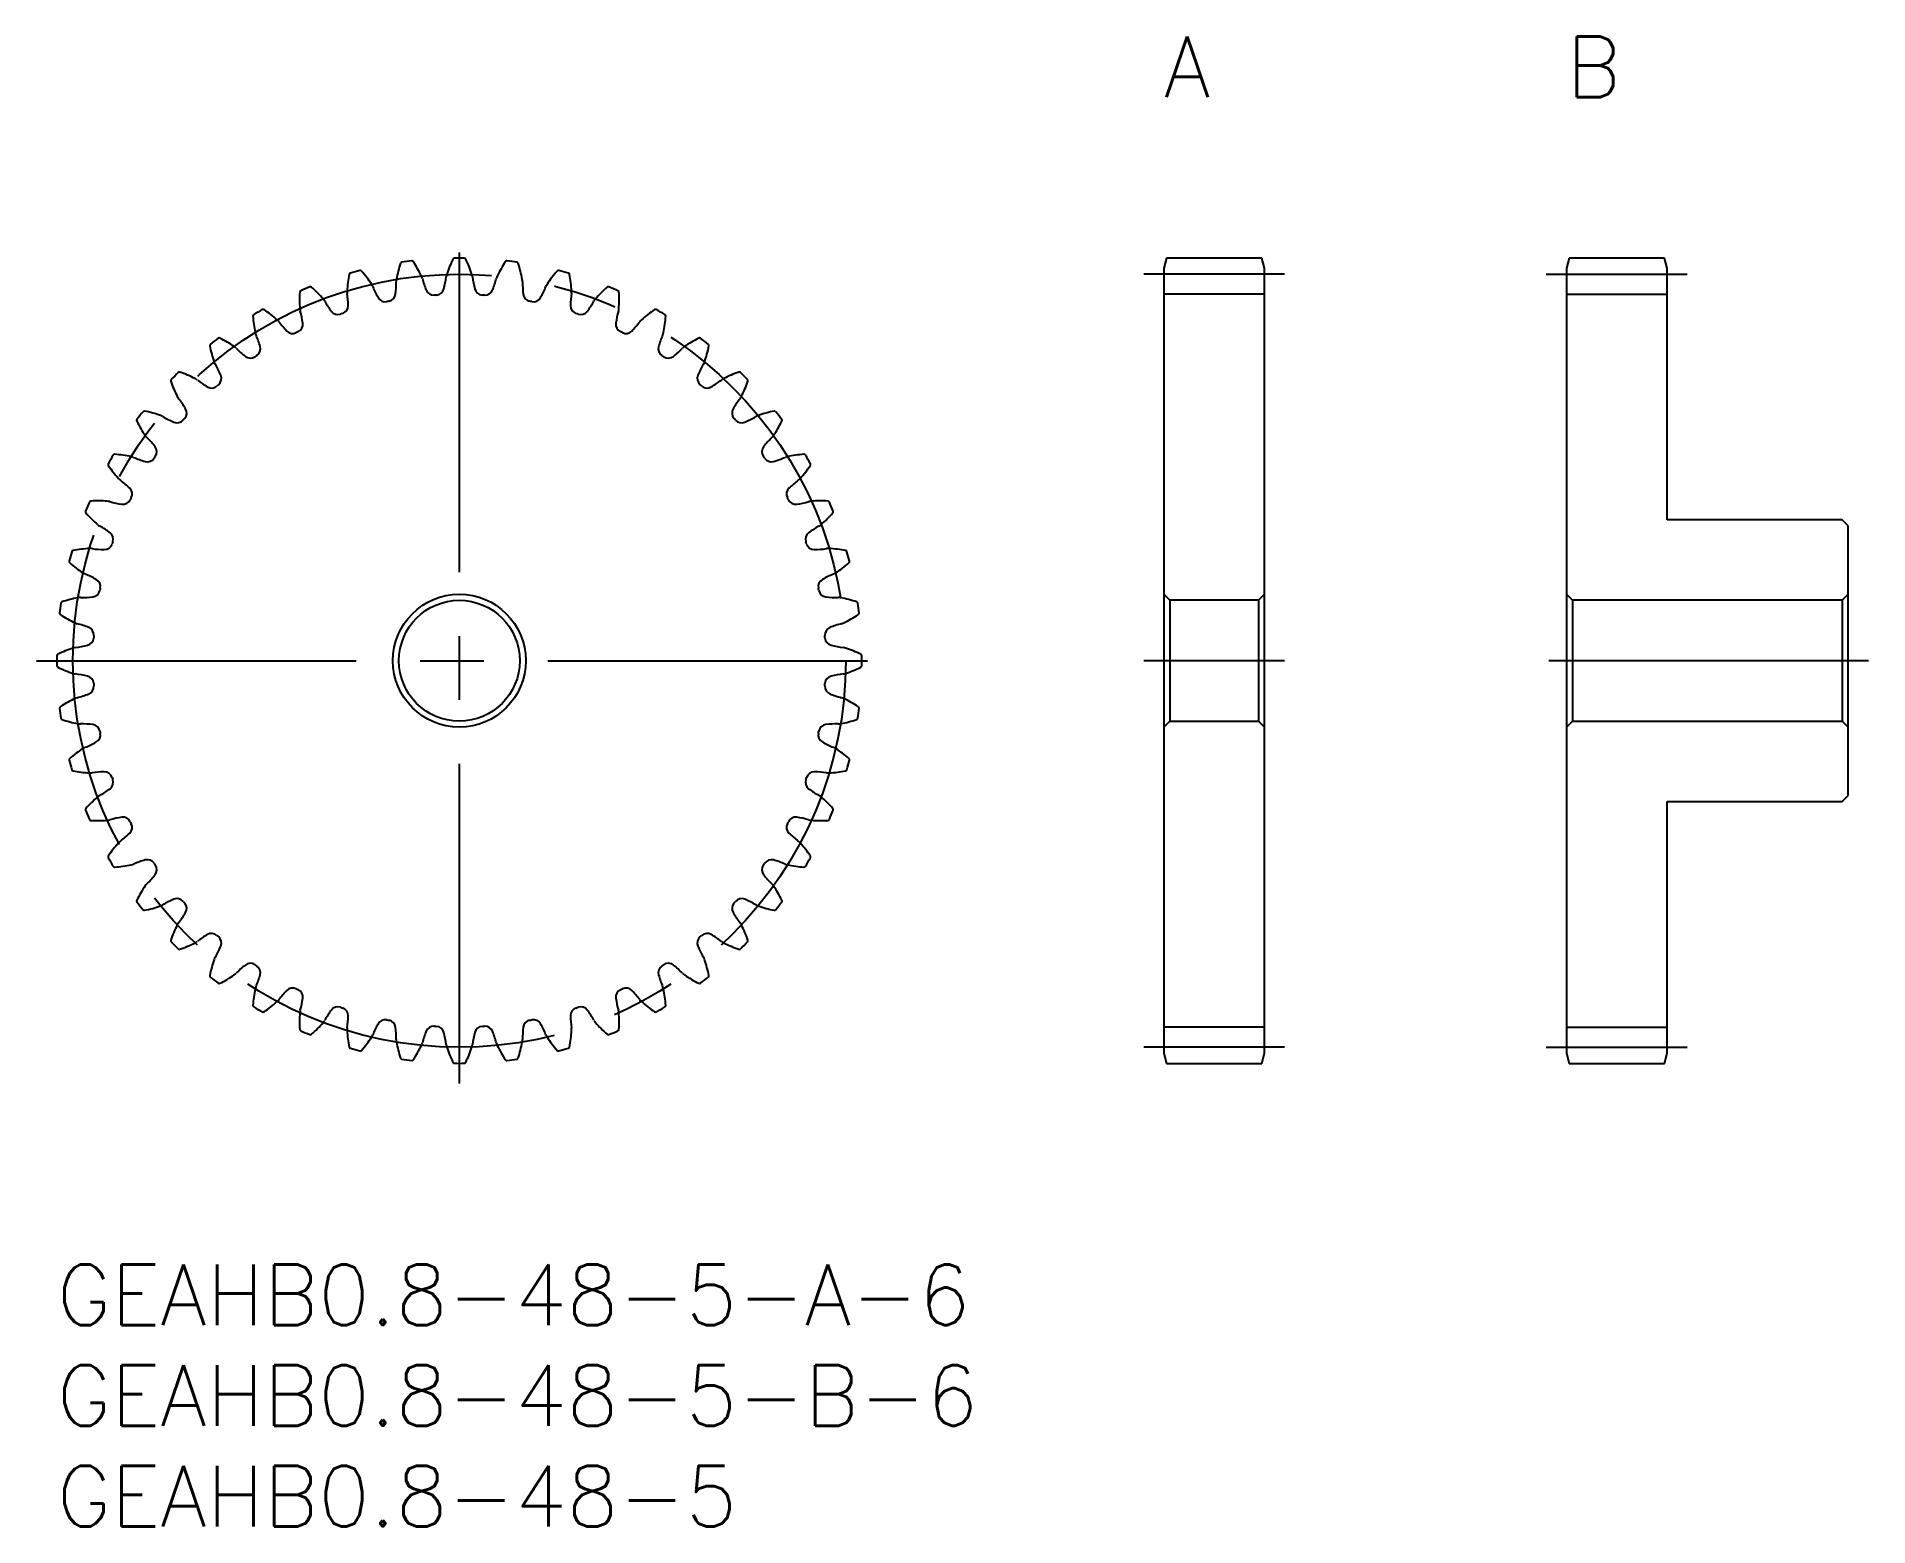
# Model space of a CAD drawing. Extents: x -1 to 90, y -13 to 61.
import ezdxf

# ---------------------------------------------------------------- set-up
doc = ezdxf.new("R2010")
doc.units = 0
doc.header["$LTSCALE"] = 0.5
doc.linetypes.add('CENTER', pattern=[50.8, 31.75, -6.35, 6.35, -6.35])
for name, color, linetype in [('MSM_CENTER', 1, 'CENTER'), ('MSM_CONTINUOUS', 7, 'CONTINUOUS'), ('MSM_PART_NUMBER', 7, 'CONTINUOUS')]:
    doc.layers.add(name, color=color, linetype=linetype)
doc.styles.get("Standard").update_dxf_attribs({"font": 'txt.shx', "height": 1, "bigfont": 'bigfont.shx'})

# ---------------------------------------------------------------- blocks, each defined once
blk = doc.blocks.new('*U3')
at = {"layer": 'MSM_PART_NUMBER'}
blk.add_text('A', height=3, dxfattribs=at).set_placement((55, 58))
blk = doc.blocks.new('*U4')
at = {"layer": 'MSM_PART_NUMBER'}
blk.add_text('B', height=3, dxfattribs=at).set_placement((75, 58))
blk = doc.blocks.new('*U5')
at = {"layer": 'MSM_PART_NUMBER'}
blk.add_text('GEAHB0.8-48-5-A-6', height=3, dxfattribs=at).set_placement((0, -3))
blk = doc.blocks.new('*U6')
at = {"layer": 'MSM_PART_NUMBER'}
blk.add_text('GEAHB0.8-48-5-B-6', height=3, dxfattribs=at).set_placement((0, -8))
blk = doc.blocks.new('*U7')
at = {"layer": 'MSM_PART_NUMBER'}
blk.add_text('GEAHB0.8-48-5', height=3, dxfattribs=at).set_placement((0, -13))

msp = doc.modelspace()

# ---------------------------------------------------------------- linework, layer by layer
at = {"layer": 'MSM_CENTER'}
for p, q in [((20, 9), (20, 51)), ((61, 49.2), (54, 49.2)), ((74, 49.2), (81, 49.2)), ((-1, 30), (41, 30)), ((61, 30), (54, 30)), ((90, 30), (74, 30)), ((61, 10.8), (54, 10.8)), ((74, 10.8), (81, 10.8))]:
    msp.add_line(p, q, dxfattribs=at)
msp.add_circle((20, 30), 19.2, dxfattribs=at)
at = {"layer": 'MSM_CONTINUOUS'}
for p, q in [((55.134, 50), (55, 49.5)), ((55, 49.5), (55, 10.5)), ((59.866, 50), (55.134, 50)), ((60, 49.5), (59.866, 50)), ((60, 10.5), (60, 49.5)), ((75.134, 50), (75, 49.5)), ((75, 49.5), (75, 10.5)), ((79.866, 50), (75.134, 50)), ((80, 49.5), (79.866, 50)), ((80, 37), (80, 49.5)), ((60, 48.2), (55, 48.2)), ((75, 48.2), (80, 48.2)), ((88.7, 37), (80, 37)), ((89, 36.7), (88.7, 37)), ((89, 23.3), (89, 36.7)), ((55, 33.3), (55.3, 33)), ((55.3, 33), (55.3, 27)), ((59.7, 33), (55.3, 33)), ((59.7, 33), (60, 33.3)), ((59.7, 33), (59.7, 27)), ((75, 33.3), (75.3, 33)), ((75.3, 33), (75.3, 27)), ((88.7, 33), (75.3, 33)), ((88.7, 33), (89, 33.3)), ((88.7, 33), (88.7, 27)), ((55.3, 27), (55, 26.7)), ((55.3, 27), (59.7, 27)), ((60, 26.7), (59.7, 27)), ((75.3, 27), (75, 26.7)), ((75.3, 27), (88.7, 27)), ((89, 26.7), (88.7, 27)), ((80, 10.5), (80, 23)), ((80, 23), (88.7, 23)), ((88.7, 23), (89, 23.3)), ((60, 11.8), (55, 11.8)), ((75, 11.8), (80, 11.8)), ((55, 10.5), (55.134, 10)), ((59.866, 10), (60, 10.5)), ((75, 10.5), (75.134, 10)), ((79.866, 10), (80, 10.5)), ((55.134, 10), (59.866, 10)), ((75.134, 10), (79.866, 10))]:
    msp.add_line(p, q, dxfattribs=at)
for radius in [3.3, 3]:
    msp.add_circle((20, 30), radius, dxfattribs=at)
for centre, radius, start, end in [((20.418, 48.046), 6, 168.99847, 176.875), ((14.606, 49.176), 0.08, 105.70965, 168.99847), ((20, 30), 20, 104.29035, 105.70965), ((15.083, 49.304), 0.08, 41.00153, 104.29035), ((10.615, 45.42), 6, 33.125, 41.00153), ((22.77, 47.837), 6, 161.49847, 169.375), ((17.156, 49.716), 0.08, 98.20965, 161.49848), ((20, 30), 20, 96.79035, 98.20965), ((17.645, 49.78), 0.08, 33.50153, 96.79035), ((12.708, 46.513), 6, 25.625, 33.50153), ((20, 48.984), 0.661, 161.875, 173.05669), ((25.074, 47.323), 6, 153.99847, 161.875), ((19.753, 49.918), 0.08, 90.70965, 153.99847), ((20, 30), 20, 89.29035, 90.70965), ((20.247, 49.918), 0.08, 26.00153, 89.29035), ((14.926, 47.323), 6, 18.125, 26.00153), ((20, 48.984), 0.661, 6.94331, 18.125), ((27.292, 46.513), 6, 146.49847, 154.375), ((22.355, 49.78), 0.08, 83.20965, 146.49847), ((20, 30), 20, 81.79035, 83.20965), ((22.844, 49.716), 0.08, 18.50153, 81.79035), ((17.23, 47.837), 6, 10.625, 18.50153), ((29.385, 45.42), 6, 138.99847, 146.875), ((24.917, 49.304), 0.08, 75.70965, 138.99847), ((20, 30), 20, 74.29035, 75.70965), ((25.394, 49.176), 0.08, 11.00153, 74.29035), ((19.582, 48.046), 6, 3.125, 11.00153), ((18.059, 47.946), 6, 176.49847, 184.375), ((12.15, 48.308), 0.08, 113.20965, 176.49847), ((20, 30), 20, 111.79035, 113.20965), ((12.605, 48.497), 0.08, 48.50153, 111.79035), ((8.683, 44.063), 6, 40.625, 48.50153), ((15.087, 48.337), 0.661, 176.875, 188.05669), ((9.679, 47.578), 4.8, 0.71078, 7.98743), ((15.087, 48.337), 0.661, 21.94331, 33.125), ((20.15, 50.383), 4.8, 202.01257, 209.28922), ((12.061, 48.774), 4.8, 353.21078, 0.48743), ((17.522, 48.822), 0.661, 169.375, 180.55669), ((17.522, 48.822), 0.661, 14.44331, 25.625), ((22.809, 50.189), 4.8, 194.51257, 201.78922), ((18.723, 48.556), 0.4, 201.78922, 273.93558), ((18.844, 48.564), 0.4, 273.56442, 345.71078), ((14.58, 49.65), 4.8, 345.71078, 352.98743), ((25.42, 49.65), 4.8, 187.01257, 194.28922), ((21.156, 48.564), 0.4, 194.28922, 266.43558), ((21.277, 48.556), 0.4, 266.06445, 338.21079), ((17.191, 50.189), 4.8, 338.21078, 345.48743), ((22.478, 48.822), 0.661, 154.375, 165.55669), ((22.478, 48.822), 0.661, 359.44331, 10.625), ((27.939, 48.774), 4.8, 179.51257, 186.78922), ((19.85, 50.383), 4.8, 330.71078, 337.98743), ((24.913, 48.337), 0.661, 146.875, 158.05669), ((30.321, 47.578), 4.8, 172.01257, 179.28922), ((24.913, 48.337), 0.661, 351.94331, 3.125), ((31.317, 44.063), 6, 131.49847, 139.375), ((27.395, 48.497), 0.08, 68.20965, 131.49847), ((20, 30), 20, 66.79035, 68.20965), ((27.85, 48.308), 0.08, 3.50153, 66.79035), ((21.941, 47.946), 6, 355.625, 3.50153), ((20, 30), 20, 119.29035, 120.70965), ((10.254, 47.373), 0.08, 56.00153, 119.29035), ((6.944, 42.465), 6, 48.125, 56.00153), ((12.735, 47.539), 0.661, 184.375, 195.55669), ((7.473, 46.08), 4.8, 8.21078, 15.48743), ((12.735, 47.539), 0.661, 29.44331, 40.625), ((17.488, 50.228), 4.8, 209.51257, 216.78922), ((13.964, 47.593), 0.4, 216.78922, 288.93558), ((14.078, 47.632), 0.4, 288.56444, 0.71078), ((16.312, 48.231), 0.4, 209.28922, 281.43558), ((20, 30), 18.2, 101.06442, 101.43558), ((16.43, 48.254), 0.4, 281.06442, 353.21078), ((20, 30), 18.2, 93.56442, 93.93558), ((20, 30), 18.2, 86.06442, 86.43558), ((23.57, 48.254), 0.4, 186.78922, 258.93558), ((20, 30), 18.2, 78.56442, 78.93558), ((23.688, 48.231), 0.4, 258.56445, 330.71079), ((25.922, 47.632), 0.4, 179.28922, 251.43558), ((26.036, 47.593), 0.4, 251.06445, 323.21079), ((22.512, 50.228), 4.8, 323.21078, 330.48743), ((27.265, 47.539), 0.661, 139.375, 150.55669), ((32.527, 46.08), 4.8, 164.51257, 171.78922), ((27.265, 47.539), 0.661, 344.44331, 355.625), ((33.056, 42.465), 6, 123.99847, 131.875), ((29.746, 47.373), 0.08, 60.70965, 123.99847), ((20, 30), 20, 59.29035, 60.70965), ((9.827, 47.127), 0.08, 120.70965, 183.99847), ((15.733, 47.539), 6, 183.99847, 191.875), ((10.508, 46.441), 0.661, 36.94331, 48.125), ((14.869, 49.728), 4.8, 217.01257, 224.28922), ((11.828, 46.708), 0.4, 296.06444, 8.21078), ((20, 30), 18.2, 108.56442, 108.93558), ((20, 30), 18.2, 71.06442, 71.43558), ((28.172, 46.708), 0.4, 171.78922, 243.93558), ((25.131, 49.728), 4.8, 315.71078, 322.98743), ((29.492, 46.441), 0.661, 131.875, 143.05669), ((24.267, 47.539), 6, 348.125, 356.00153), ((30.173, 47.127), 0.08, 356.00153, 59.29035), ((7.679, 45.652), 0.08, 128.20965, 191.49847), ((13.48, 46.832), 6, 191.49847, 199.375), ((20, 30), 20, 126.79035, 128.20965), ((8.07, 45.953), 0.08, 63.50153, 126.79035), ((5.429, 40.654), 6, 55.625, 63.50153), ((8.443, 45.061), 0.661, 44.44331, 55.625), ((12.338, 48.889), 4.8, 224.51257, 231.78922), ((10.508, 46.441), 0.661, 191.875, 203.05669), ((5.481, 44.307), 4.8, 15.71078, 22.98743), ((9.717, 45.499), 0.4, 303.56444, 15.71078), ((11.719, 46.655), 0.4, 224.28922, 296.43558), ((20, 30), 18.2, 116.06442, 116.43558), ((20, 30), 18.2, 63.56442, 63.93558), ((28.281, 46.655), 0.4, 243.56445, 315.71079), ((30.283, 45.499), 0.4, 164.28921, 236.43558), ((34.519, 44.307), 4.8, 157.01257, 164.28922), ((29.492, 46.441), 0.661, 336.94331, 348.125), ((27.662, 48.889), 4.8, 308.21078, 315.48743), ((31.557, 45.061), 0.661, 124.375, 135.55669), ((34.571, 40.654), 6, 116.49847, 124.375), ((31.93, 45.953), 0.08, 53.20965, 116.49847), ((20, 30), 20, 51.79035, 53.20965), ((26.52, 46.832), 6, 340.625, 348.50153), ((32.321, 45.652), 0.08, 348.50153, 51.79035), ((8.443, 45.061), 0.661, 199.375, 210.55669), ((3.738, 42.29), 4.8, 23.21078, 30.48743), ((9.616, 45.432), 0.4, 231.78922, 303.93558), ((20, 30), 18.2, 123.56442, 123.93558), ((20, 30), 18.2, 56.06442, 56.43558), ((30.384, 45.432), 0.4, 236.06445, 308.21078), ((36.262, 42.29), 4.8, 149.51257, 156.78922), ((31.557, 45.061), 0.661, 329.44331, 340.625), ((5.741, 43.91), 0.08, 135.70965, 198.99847), ((11.339, 45.837), 6, 198.99847, 206.875), ((20, 30), 20, 134.29035, 135.70965), ((6.09, 44.259), 0.08, 71.00153, 134.29035), ((4.163, 38.661), 6, 63.125, 71.00153), ((6.576, 43.424), 0.661, 51.94331, 63.125), ((9.938, 47.727), 4.8, 232.01257, 239.28922), ((20, 30), 18.2, 131.06442, 131.43558), ((7.782, 44.024), 0.4, 311.06444, 23.21078), ((32.218, 44.024), 0.4, 156.78922, 228.93558), ((20, 30), 18.2, 48.56442, 48.93558), ((30.062, 47.727), 4.8, 300.71078, 307.98743), ((33.424, 43.424), 0.661, 116.875, 128.05669), ((35.837, 38.661), 6, 108.99847, 116.875), ((33.91, 44.259), 0.08, 45.70965, 108.99847), ((20, 30), 20, 44.29035, 45.70965), ((28.661, 45.837), 6, 333.125, 341.00153), ((34.259, 43.91), 0.08, 341.00153, 44.29035), ((6.576, 43.424), 0.661, 206.875, 218.05669), ((2.273, 40.062), 4.8, 30.71078, 37.98743), ((7.691, 43.944), 0.4, 239.28922, 311.43558), ((32.309, 43.944), 0.4, 228.56445, 300.71078), ((37.727, 40.062), 4.8, 142.01257, 149.28922), ((33.424, 43.424), 0.661, 321.94331, 333.125), ((4.047, 41.93), 0.08, 143.20965, 206.49847), ((9.346, 44.571), 6, 206.49847, 214.375), ((20, 30), 20, 141.79035, 143.20965), ((4.348, 42.321), 0.08, 78.50153, 141.79035), ((3.168, 36.52), 6, 70.625, 78.50153), ((4.939, 41.557), 0.661, 59.44331, 70.625), ((7.71, 46.262), 4.8, 239.51257, 246.78922), ((5.976, 42.218), 0.4, 246.78922, 318.93558), ((20, 30), 18.2, 138.56442, 138.93558), ((6.056, 42.309), 0.4, 318.56444, 30.71078), ((33.944, 42.309), 0.4, 149.28922, 221.43558), ((20, 30), 18.2, 41.06442, 41.43558), ((34.024, 42.218), 0.4, 221.06445, 293.21078), ((32.29, 46.262), 4.8, 293.21078, 300.48743), ((35.061, 41.557), 0.661, 109.375, 120.55669), ((36.832, 36.52), 6, 101.49847, 109.375), ((30.654, 44.571), 6, 325.625, 333.50153), ((35.652, 42.321), 0.08, 38.20965, 101.49847), ((20, 30), 20, 36.79035, 38.20965), ((35.953, 41.93), 0.08, 333.50153, 36.79035), ((4.939, 41.557), 0.661, 214.375, 225.55669), ((1.111, 37.662), 4.8, 38.21078, 45.48743), ((38.889, 37.662), 4.8, 134.51257, 141.78922), ((35.061, 41.557), 0.661, 314.44331, 325.625), ((20, 30), 20, 149.29035, 150.70965), ((2.873, 40.173), 0.08, 86.00153, 149.29035), ((2.461, 34.267), 6, 78.125, 86.00153), ((3.559, 39.492), 0.661, 66.94331, 78.125), ((5.693, 44.519), 4.8, 247.01257, 254.28922), ((4.501, 40.283), 0.4, 254.28922, 326.43558), ((20, 30), 18.2, 146.06442, 146.43558), ((4.568, 40.384), 0.4, 326.06444, 38.21078), ((35.432, 40.384), 0.4, 141.78922, 213.93558), ((20, 30), 18.2, 33.56442, 33.93558), ((35.499, 40.283), 0.4, 213.56445, 285.71078), ((34.307, 44.519), 4.8, 285.71078, 292.98743), ((36.441, 39.492), 0.661, 101.875, 113.05669), ((37.539, 34.267), 6, 93.99847, 101.875), ((37.127, 40.173), 0.08, 30.70965, 93.99847), ((20, 30), 20, 29.29035, 30.70965), ((2.627, 39.746), 0.08, 150.70965, 213.99847), ((7.535, 43.056), 6, 213.99847, 221.875), ((32.465, 43.056), 6, 318.125, 326.00153), ((37.373, 39.746), 0.08, 326.00153, 29.29035), ((3.559, 39.492), 0.661, 221.875, 233.05669), ((0.272, 35.131), 4.8, 45.71078, 52.98743), ((3.345, 38.281), 0.4, 333.56444, 45.71078), ((36.655, 38.281), 0.4, 134.28922, 206.43558), ((39.728, 35.131), 4.8, 127.01257, 134.28922), ((36.441, 39.492), 0.661, 306.94331, 318.125), ((1.503, 37.395), 0.08, 158.20965, 221.49847), ((20, 30), 20, 156.79035, 158.20965), ((5.937, 41.317), 6, 221.49847, 229.375), ((1.692, 37.85), 0.08, 93.50153, 156.79035), ((2.054, 31.941), 6, 85.625, 93.50153), ((2.461, 37.265), 0.661, 74.44331, 85.625), ((3.92, 42.527), 4.8, 254.51257, 261.78922), ((3.292, 38.172), 0.4, 261.78922, 333.93558), ((20, 30), 18.2, 153.56442, 153.93558), ((20, 30), 18.2, 26.06442, 26.43558), ((36.708, 38.172), 0.4, 206.06445, 278.21078), ((36.08, 42.527), 4.8, 278.21078, 285.48743), ((37.539, 37.265), 0.661, 94.375, 105.55669), ((37.946, 31.941), 6, 86.49847, 94.375), ((34.063, 41.317), 6, 310.625, 318.50153), ((38.308, 37.85), 0.08, 23.20965, 86.49847), ((20, 30), 20, 21.79035, 23.20965), ((38.497, 37.395), 0.08, 318.50153, 21.79035), ((2.461, 37.265), 0.661, 229.375, 240.55669), ((-0.228, 32.512), 4.8, 53.21078, 60.48743), ((40.228, 32.512), 4.8, 119.51257, 126.78922), ((37.539, 37.265), 0.661, 299.44331, 310.625), ((1.954, 29.582), 6, 93.125, 101.00153), ((1.663, 34.913), 0.661, 81.94331, 93.125), ((2.422, 40.321), 4.8, 262.01257, 269.28922), ((2.368, 35.922), 0.4, 269.28922, 341.43558), ((2.407, 36.036), 0.4, 341.06444, 53.21078), ((20, 30), 18.2, 161.06442, 161.43558), ((37.593, 36.036), 0.4, 126.78922, 198.93558), ((20, 30), 18.2, 18.56442, 18.93558), ((37.632, 35.922), 0.4, 198.56445, 270.71078), ((37.578, 40.321), 4.8, 270.71078, 277.98743), ((38.337, 34.913), 0.661, 86.875, 98.05669), ((38.046, 29.582), 6, 78.99847, 86.875), ((0.696, 34.917), 0.08, 165.70965, 228.99847), ((20, 30), 20, 164.29035, 165.70965), ((4.58, 39.385), 6, 228.99847, 236.875), ((0.824, 35.394), 0.08, 101.00153, 164.29035), ((35.42, 39.385), 6, 303.125, 311.00153), ((39.176, 35.394), 0.08, 15.70965, 78.99847), ((20, 30), 20, 14.29035, 15.70965), ((39.304, 34.917), 0.08, 311.00153, 14.29035), ((1.663, 34.913), 0.661, 236.875, 248.05669), ((-0.383, 29.85), 4.8, 60.71078, 67.98743), ((1.769, 33.688), 0.4, 348.56444, 60.71078), ((38.231, 33.688), 0.4, 119.28922, 191.43558), ((40.383, 29.85), 4.8, 112.01257, 119.28922), ((38.337, 34.913), 0.661, 291.94331, 303.125), ((20, 30), 20, 171.79035, 173.20965), ((0.284, 32.844), 0.08, 108.50153, 171.79035), ((2.163, 27.23), 6, 100.625, 108.50153), ((1.178, 32.478), 0.661, 89.44331, 100.625), ((1.226, 37.939), 4.8, 269.51257, 276.78922), ((1.746, 33.57), 0.4, 276.78922, 348.93558), ((20, 30), 18.2, 168.56442, 168.93558), ((20, 30), 18.2, 11.06442, 11.43558), ((38.254, 33.57), 0.4, 191.06445, 263.21078), ((38.774, 37.939), 4.8, 263.21078, 270.48743), ((38.822, 32.478), 0.661, 79.375, 90.55669), ((37.837, 27.23), 6, 71.49847, 79.375), ((39.716, 32.844), 0.08, 8.20965, 71.49847), ((20, 30), 20, 6.79035, 8.20965), ((0.22, 32.355), 0.08, 173.20965, 236.49847), ((3.487, 37.292), 6, 236.49847, 244.375), ((1.178, 32.478), 0.661, 244.375, 255.55669), ((38.822, 32.478), 0.661, 284.44331, 295.625), ((36.513, 37.292), 6, 295.625, 303.50153), ((39.78, 32.355), 0.08, 303.50153, 6.79035), ((-0.189, 27.191), 4.8, 68.21078, 75.48743), ((1.436, 31.156), 0.4, 284.28922, 356.43558), ((1.444, 31.277), 0.4, 356.06444, 68.21078), ((20, 30), 18.2, 176.06442, 176.43558), ((38.556, 31.277), 0.4, 111.78922, 183.93558), ((20, 30), 18.2, 3.56442, 3.93558), ((38.564, 31.156), 0.4, 183.56445, 255.71078), ((40.189, 27.191), 4.8, 104.51257, 111.78922), ((20, 30), 20, 179.29035, 180.70965), ((0.082, 30.247), 0.08, 116.00153, 179.29035), ((2.677, 24.926), 6, 108.125, 116.00153), ((1.016, 30), 0.661, 96.94331, 108.125), ((0.35, 35.42), 4.8, 277.01257, 284.28922), ((39.65, 35.42), 4.8, 255.71078, 262.98743), ((38.984, 30), 0.661, 71.875, 83.05669), ((37.323, 24.926), 6, 63.99847, 71.875), ((39.918, 30.247), 0.08, 0.70965, 63.99847), ((20, 30), 20, 359.29035, 0.70965), ((0.082, 29.753), 0.08, 180.70965, 243.99847), ((2.677, 35.074), 6, 243.99847, 251.875), ((1.016, 30), 0.661, 251.875, 263.05669), ((0.35, 24.58), 4.8, 75.71078, 82.98743), ((1.436, 28.844), 0.4, 3.56444, 75.71078), ((38.564, 28.844), 0.4, 104.28922, 176.43558), ((39.65, 24.58), 4.8, 97.01257, 104.28922), ((38.984, 30), 0.661, 276.94331, 288.125), ((37.323, 35.074), 6, 288.125, 296.00153), ((39.918, 29.753), 0.08, 296.00153, 359.29035), ((-0.189, 32.809), 4.8, 284.51257, 291.78922), ((1.444, 28.723), 0.4, 291.78922, 3.93558), ((20, 30), 18.2, 183.56442, 183.93558), ((38.556, 28.723), 0.4, 176.06444, 248.21078), ((20, 30), 18.2, 356.06442, 356.43558), ((40.189, 32.809), 4.8, 248.21078, 255.48743), ((0.22, 27.645), 0.08, 123.50153, 186.79035), ((20, 30), 20, 186.79035, 188.20965), ((3.487, 22.708), 6, 115.625, 123.50153), ((1.178, 27.522), 0.661, 104.44331, 115.625), ((38.822, 27.522), 0.661, 64.375, 75.55669), ((36.513, 22.708), 6, 56.49847, 64.375), ((20, 30), 20, 351.79035, 353.20965), ((39.78, 27.645), 0.08, 353.20965, 56.49847), ((0.284, 27.156), 0.08, 188.20965, 251.49847), ((2.163, 32.77), 6, 251.49847, 259.375), ((1.178, 27.522), 0.661, 259.375, 270.55669), ((1.226, 22.061), 4.8, 83.21078, 90.48743), ((1.746, 26.43), 0.4, 11.06444, 83.21078), ((1.769, 26.312), 0.4, 299.28922, 11.43558), ((20, 30), 18.2, 191.06442, 191.43558), ((38.231, 26.312), 0.4, 168.56444, 240.71078), ((20, 30), 18.2, 348.56442, 348.93558), ((38.254, 26.43), 0.4, 96.78922, 168.93558), ((38.774, 22.061), 4.8, 89.51257, 96.78922), ((38.822, 27.522), 0.661, 269.44331, 280.625), ((37.837, 32.77), 6, 280.625, 288.50153), ((39.716, 27.156), 0.08, 288.50153, 351.79035), ((4.58, 20.615), 6, 123.125, 131.00153), ((1.663, 25.087), 0.661, 111.94331, 123.125), ((-0.383, 30.15), 4.8, 292.01257, 299.28922), ((40.383, 30.15), 4.8, 240.71078, 247.98743), ((38.337, 25.087), 0.661, 56.875, 68.05669), ((35.42, 20.615), 6, 48.99847, 56.875), ((0.696, 25.083), 0.08, 131.00153, 194.29035), ((20, 30), 20, 194.29035, 195.70965), ((0.824, 24.606), 0.08, 195.70965, 258.99847), ((39.176, 24.606), 0.08, 281.00153, 344.29035), ((20, 30), 20, 344.29035, 345.70965), ((39.304, 25.083), 0.08, 345.70965, 48.99847), ((1.954, 30.418), 6, 258.99847, 266.875), ((1.663, 25.087), 0.661, 266.875, 278.05669), ((2.422, 19.679), 4.8, 90.71078, 97.98743), ((2.368, 24.078), 0.4, 18.56444, 90.71078), ((2.407, 23.964), 0.4, 306.78922, 18.93558), ((20, 30), 18.2, 198.56442, 198.93558), ((37.593, 23.964), 0.4, 161.06444, 233.21078), ((20, 30), 18.2, 341.06442, 341.43558), ((37.632, 24.078), 0.4, 89.28922, 161.43558), ((37.578, 19.679), 4.8, 82.01257, 89.28922), ((38.337, 25.087), 0.661, 261.94331, 273.125), ((38.046, 30.418), 6, 273.125, 281.00153), ((5.937, 18.683), 6, 130.625, 138.50153), ((2.461, 22.735), 0.661, 119.44331, 130.625), ((-0.228, 27.488), 4.8, 299.51257, 306.78922), ((40.228, 27.488), 4.8, 233.21078, 240.48743), ((37.539, 22.735), 0.661, 49.375, 60.55669), ((34.063, 18.683), 6, 41.49847, 49.375), ((1.503, 22.605), 0.08, 138.50153, 201.79035), ((20, 30), 20, 201.79035, 203.20965), ((1.692, 22.15), 0.08, 203.20965, 266.49847), ((2.054, 28.059), 6, 266.49847, 274.375), ((2.461, 22.735), 0.661, 274.375, 285.55669), ((3.92, 17.473), 4.8, 98.21078, 105.48743), ((3.292, 21.828), 0.4, 26.06444, 98.21078), ((3.345, 21.719), 0.4, 314.28922, 26.43558), ((20, 30), 18.2, 206.06442, 206.43558), ((36.655, 21.719), 0.4, 153.56444, 225.71078), ((20, 30), 18.2, 333.56442, 333.93558), ((36.708, 21.828), 0.4, 81.78922, 153.93558), ((36.08, 17.473), 4.8, 74.51257, 81.78922), ((37.539, 22.735), 0.661, 254.44331, 265.625), ((37.946, 28.059), 6, 265.625, 273.50153), ((38.308, 22.15), 0.08, 273.50153, 336.79035), ((20, 30), 20, 336.79035, 338.20965), ((38.497, 22.605), 0.08, 338.20965, 41.49847), ((7.535, 16.944), 6, 138.125, 146.00153), ((3.559, 20.508), 0.661, 126.94331, 138.125), ((0.272, 24.869), 4.8, 307.01257, 314.28922), ((39.728, 24.869), 4.8, 225.71078, 232.98743), ((36.441, 20.508), 0.661, 41.875, 53.05669), ((32.465, 16.944), 6, 33.99847, 41.875), ((2.627, 20.254), 0.08, 146.00153, 209.29035), ((20, 30), 20, 209.29035, 210.70965), ((5.693, 15.481), 4.8, 105.71078, 112.98743), ((4.501, 19.717), 0.4, 33.56444, 105.71078), ((35.499, 19.717), 0.4, 74.28921, 146.43558), ((34.307, 15.481), 4.8, 67.01257, 74.28922), ((20, 30), 20, 329.29035, 330.70965), ((37.373, 20.254), 0.08, 330.70965, 33.99847), ((2.873, 19.827), 0.08, 210.70965, 273.99847), ((2.461, 25.733), 6, 273.99847, 281.875), ((3.559, 20.508), 0.661, 281.875, 293.05669), ((1.111, 22.338), 4.8, 314.51257, 321.78922), ((20, 30), 18.2, 213.56442, 213.93558), ((4.568, 19.616), 0.4, 321.78922, 33.93558), ((35.432, 19.616), 0.4, 146.06444, 218.21078), ((20, 30), 18.2, 326.06442, 326.43558), ((38.889, 22.338), 4.8, 218.21078, 225.48743), ((36.441, 20.508), 0.661, 246.94331, 258.125), ((37.539, 25.733), 6, 258.125, 266.00153), ((37.127, 19.827), 0.08, 266.00153, 329.29035), ((9.346, 15.429), 6, 145.625, 153.50153), ((4.939, 18.443), 0.661, 134.44331, 145.625), ((35.061, 18.443), 0.661, 34.375, 45.55669), ((30.654, 15.429), 6, 26.49847, 34.375), ((4.047, 18.07), 0.08, 153.50153, 216.79035), ((20, 30), 20, 216.79035, 218.20965), ((4.348, 17.679), 0.08, 218.20965, 281.49847), ((3.168, 23.48), 6, 281.49847, 289.375), ((4.939, 18.443), 0.661, 289.375, 300.55669), ((7.71, 13.738), 4.8, 113.21078, 120.48743), ((5.976, 17.782), 0.4, 41.06444, 113.21078), ((2.273, 19.938), 4.8, 322.01257, 329.28922), ((20, 30), 18.2, 221.06442, 221.43558), ((6.056, 17.691), 0.4, 329.28922, 41.43558), ((33.944, 17.691), 0.4, 138.56444, 210.71078), ((37.727, 19.938), 4.8, 210.71078, 217.98743), ((20, 30), 18.2, 318.56442, 318.93558), ((34.024, 17.782), 0.4, 66.78921, 138.93558), ((32.29, 13.738), 4.8, 59.51257, 66.78922), ((35.061, 18.443), 0.661, 239.44331, 250.625), ((36.832, 23.48), 6, 250.625, 258.50153), ((35.652, 17.679), 0.08, 258.50153, 321.79035), ((20, 30), 20, 321.79035, 323.20965), ((35.953, 18.07), 0.08, 323.20965, 26.49847), ((11.339, 14.163), 6, 153.125, 161.00153), ((6.576, 16.576), 0.661, 141.94331, 153.125), ((9.938, 12.273), 4.8, 120.71078, 127.98743), ((7.691, 16.056), 0.4, 48.56444, 120.71078), ((32.309, 16.056), 0.4, 59.28922, 131.43562), ((30.062, 12.273), 4.8, 52.01257, 59.28922), ((33.424, 16.576), 0.661, 26.875, 38.05669), ((28.661, 14.163), 6, 18.99847, 26.875), ((5.741, 16.09), 0.08, 161.00153, 224.29035), ((20, 30), 20, 224.29035, 225.70965), ((6.09, 15.741), 0.08, 225.70965, 288.99847), ((4.163, 21.339), 6, 288.99847, 296.875), ((6.576, 16.576), 0.661, 296.875, 308.05669), ((3.738, 17.71), 4.8, 329.51257, 336.78922), ((20, 30), 18.2, 228.56442, 228.93558), ((7.782, 15.976), 0.4, 336.78922, 48.93558), ((32.218, 15.976), 0.4, 131.06444, 203.21078), ((36.262, 17.71), 4.8, 203.21078, 210.48743), ((20, 30), 18.2, 311.06442, 311.43557), ((33.424, 16.576), 0.661, 231.94331, 243.125), ((35.837, 21.339), 6, 243.125, 251.00153), ((33.91, 15.741), 0.08, 251.00153, 314.29035), ((20, 30), 20, 314.29035, 315.70965), ((34.259, 16.09), 0.08, 315.70965, 18.99847), ((13.48, 13.168), 6, 160.625, 168.50153), ((8.443, 14.939), 0.661, 149.44331, 160.625), ((12.338, 11.111), 4.8, 128.21078, 135.48743), ((9.616, 14.568), 0.4, 56.06444, 128.21078), ((20, 30), 18.2, 236.06442, 236.43558), ((9.717, 14.501), 0.4, 344.28922, 56.43558), ((30.283, 14.501), 0.4, 123.56444, 195.71078), ((20, 30), 18.2, 303.56442, 303.93557), ((30.384, 14.568), 0.4, 51.78922, 123.93562), ((27.662, 11.111), 4.8, 44.51257, 51.78922), ((31.557, 14.939), 0.661, 19.375, 30.55669), ((26.52, 13.168), 6, 11.49847, 19.375), ((7.679, 14.348), 0.08, 168.50153, 231.79035), ((20, 30), 20, 231.79035, 233.20965), ((8.07, 14.047), 0.08, 233.20965, 296.49847), ((5.429, 19.346), 6, 296.49847, 304.375), ((8.443, 14.939), 0.661, 304.375, 315.55669), ((15.733, 12.461), 6, 168.125, 176.00153), ((10.508, 13.559), 0.661, 156.94331, 168.125), ((5.481, 15.693), 4.8, 337.01257, 344.28922), ((11.719, 13.345), 0.4, 63.56444, 135.71078), ((20, 30), 18.2, 243.56442, 243.93558), ((11.828, 13.292), 0.4, 351.78922, 63.93558), ((28.172, 13.292), 0.4, 116.06444, 188.21078), ((20, 30), 18.2, 296.06442, 296.43558), ((28.281, 13.345), 0.4, 44.28922, 116.43558), ((34.519, 15.693), 4.8, 195.71078, 202.98743), ((29.492, 13.559), 0.661, 11.875, 23.05669), ((24.267, 12.461), 6, 3.99847, 11.875), ((31.557, 14.939), 0.661, 224.44331, 235.625), ((34.571, 19.346), 6, 235.625, 243.50153), ((31.93, 14.047), 0.08, 243.50153, 306.79035), ((20, 30), 20, 306.79035, 308.20965), ((32.321, 14.348), 0.08, 308.20965, 11.49847), ((9.827, 12.873), 0.08, 176.00153, 239.29035), ((20, 30), 20, 239.29035, 240.70965), ((6.944, 17.535), 6, 303.99847, 311.875), ((10.508, 13.559), 0.661, 311.875, 323.05669), ((14.869, 10.272), 4.8, 135.71078, 142.98743), ((7.473, 13.92), 4.8, 344.51257, 351.78922), ((13.964, 12.407), 0.4, 71.06444, 143.21078), ((20, 30), 18.2, 251.06442, 251.43558), ((14.078, 12.368), 0.4, 359.28922, 71.43558), ((25.922, 12.368), 0.4, 108.56444, 180.71078), ((20, 30), 18.2, 288.56442, 288.93557), ((26.036, 12.407), 0.4, 36.78922, 108.93562), ((32.527, 13.92), 4.8, 188.21078, 195.48743), ((25.131, 10.272), 4.8, 37.01257, 44.28922), ((29.492, 13.559), 0.661, 216.94331, 228.125), ((33.056, 17.535), 6, 228.125, 236.00153), ((20, 30), 20, 299.29035, 300.70965), ((30.173, 12.873), 0.08, 300.70965, 3.99847), ((10.254, 12.627), 0.08, 240.70965, 303.99847), ((18.059, 12.054), 6, 175.625, 183.50152), ((12.735, 12.461), 0.661, 164.44331, 175.625), ((8.683, 15.937), 6, 311.49847, 319.375), ((12.735, 12.461), 0.661, 319.375, 330.55669), ((17.488, 9.772), 4.8, 143.21078, 150.48743), ((9.679, 12.422), 4.8, 352.01257, 359.28922), ((20.15, 9.617), 4.8, 150.71078, 157.98743), ((16.312, 11.769), 0.4, 78.56444, 150.71078), ((20, 30), 18.2, 258.56442, 258.93558), ((16.43, 11.746), 0.4, 6.78922, 78.93558), ((18.723, 11.444), 0.4, 86.06444, 158.21078), ((20, 30), 18.2, 266.06442, 266.43558), ((18.844, 11.436), 0.4, 14.28922, 86.43558), ((21.156, 11.436), 0.4, 93.56444, 165.71078), ((20, 30), 18.2, 273.56442, 273.93558), ((21.277, 11.444), 0.4, 21.78922, 93.93558), ((23.57, 11.746), 0.4, 101.06444, 173.21078), ((20, 30), 18.2, 281.06442, 281.43558), ((23.688, 11.769), 0.4, 29.28922, 101.43553), ((19.85, 9.617), 4.8, 22.01257, 29.28922), ((30.321, 12.422), 4.8, 180.71078, 187.98743), ((22.512, 9.772), 4.8, 29.51257, 36.78922), ((27.265, 12.461), 0.661, 209.44331, 220.625), ((31.317, 15.937), 6, 220.625, 228.50153), ((27.265, 12.461), 0.661, 4.375, 15.55669), ((21.941, 12.054), 6, 356.49847, 4.375), ((29.746, 12.627), 0.08, 236.00153, 299.29035), ((12.15, 11.692), 0.08, 183.50147, 246.79035), ((20, 30), 20, 246.79035, 248.20965), ((12.605, 11.503), 0.08, 248.20965, 311.49847), ((15.087, 11.663), 0.661, 171.94331, 183.125), ((20.418, 11.954), 6, 183.125, 191.00152), ((10.615, 14.58), 6, 318.99847, 326.875), ((15.087, 11.663), 0.661, 326.875, 338.05669), ((12.061, 11.226), 4.8, 359.51257, 6.78922), ((17.522, 11.178), 0.661, 179.44331, 190.625), ((22.77, 12.163), 6, 190.625, 198.50153), ((17.522, 11.178), 0.661, 334.375, 345.55669), ((22.809, 9.811), 4.8, 158.21078, 165.48743), ((14.58, 10.35), 4.8, 7.01257, 14.28922), ((20, 11.016), 0.661, 186.94331, 198.125), ((20, 11.016), 0.661, 341.875, 353.05669), ((25.42, 10.35), 4.8, 165.71078, 172.98743), ((17.191, 9.811), 4.8, 14.51257, 21.78922), ((22.478, 11.178), 0.661, 194.44331, 205.625), ((17.23, 12.163), 6, 341.49847, 349.375), ((22.478, 11.178), 0.661, 349.375, 0.55669), ((27.939, 11.226), 4.8, 173.21078, 180.48743), ((24.913, 11.663), 0.661, 201.94331, 213.125), ((29.385, 14.58), 6, 213.125, 221.00152), ((19.582, 11.954), 6, 348.99847, 356.875), ((24.913, 11.663), 0.661, 356.875, 8.05669), ((27.395, 11.503), 0.08, 228.50153, 291.79035), ((20, 30), 20, 291.79035, 293.20965), ((27.85, 11.692), 0.08, 293.20965, 356.49847), ((14.606, 10.824), 0.08, 191.00147, 254.29035), ((20, 30), 20, 254.29035, 255.70965), ((15.083, 10.696), 0.08, 255.70965, 318.99847), ((17.156, 10.284), 0.08, 198.50153, 261.79035), ((20, 30), 20, 261.79035, 263.20965), ((17.645, 10.22), 0.08, 263.20965, 326.49847), ((12.708, 13.487), 6, 326.49847, 334.375), ((25.074, 12.677), 6, 198.125, 206.00152), ((19.753, 10.082), 0.08, 206.00147, 269.29035), ((20.247, 10.082), 0.08, 270.70965, 333.99847), ((14.926, 12.677), 6, 333.99847, 341.875), ((27.292, 13.487), 6, 205.625, 213.50152), ((22.355, 10.22), 0.08, 213.50147, 276.79035), ((20, 30), 20, 276.79035, 278.20965), ((22.844, 10.284), 0.08, 278.20965, 341.49847), ((24.917, 10.696), 0.08, 221.00147, 284.29035), ((20, 30), 20, 284.29035, 285.70965), ((25.394, 10.824), 0.08, 285.70965, 348.99847), ((20, 30), 20, 269.29035, 270.70965)]:
    msp.add_arc(centre, radius, start, end, dxfattribs=at)

# ---------------------------------------------------------------- block references
for name in ['*U3', '*U4', '*U5', '*U6', '*U7']:
    msp.add_blockref(name, (0, 0), dxfattribs=at)

doc.saveas('drawing.dxf')
